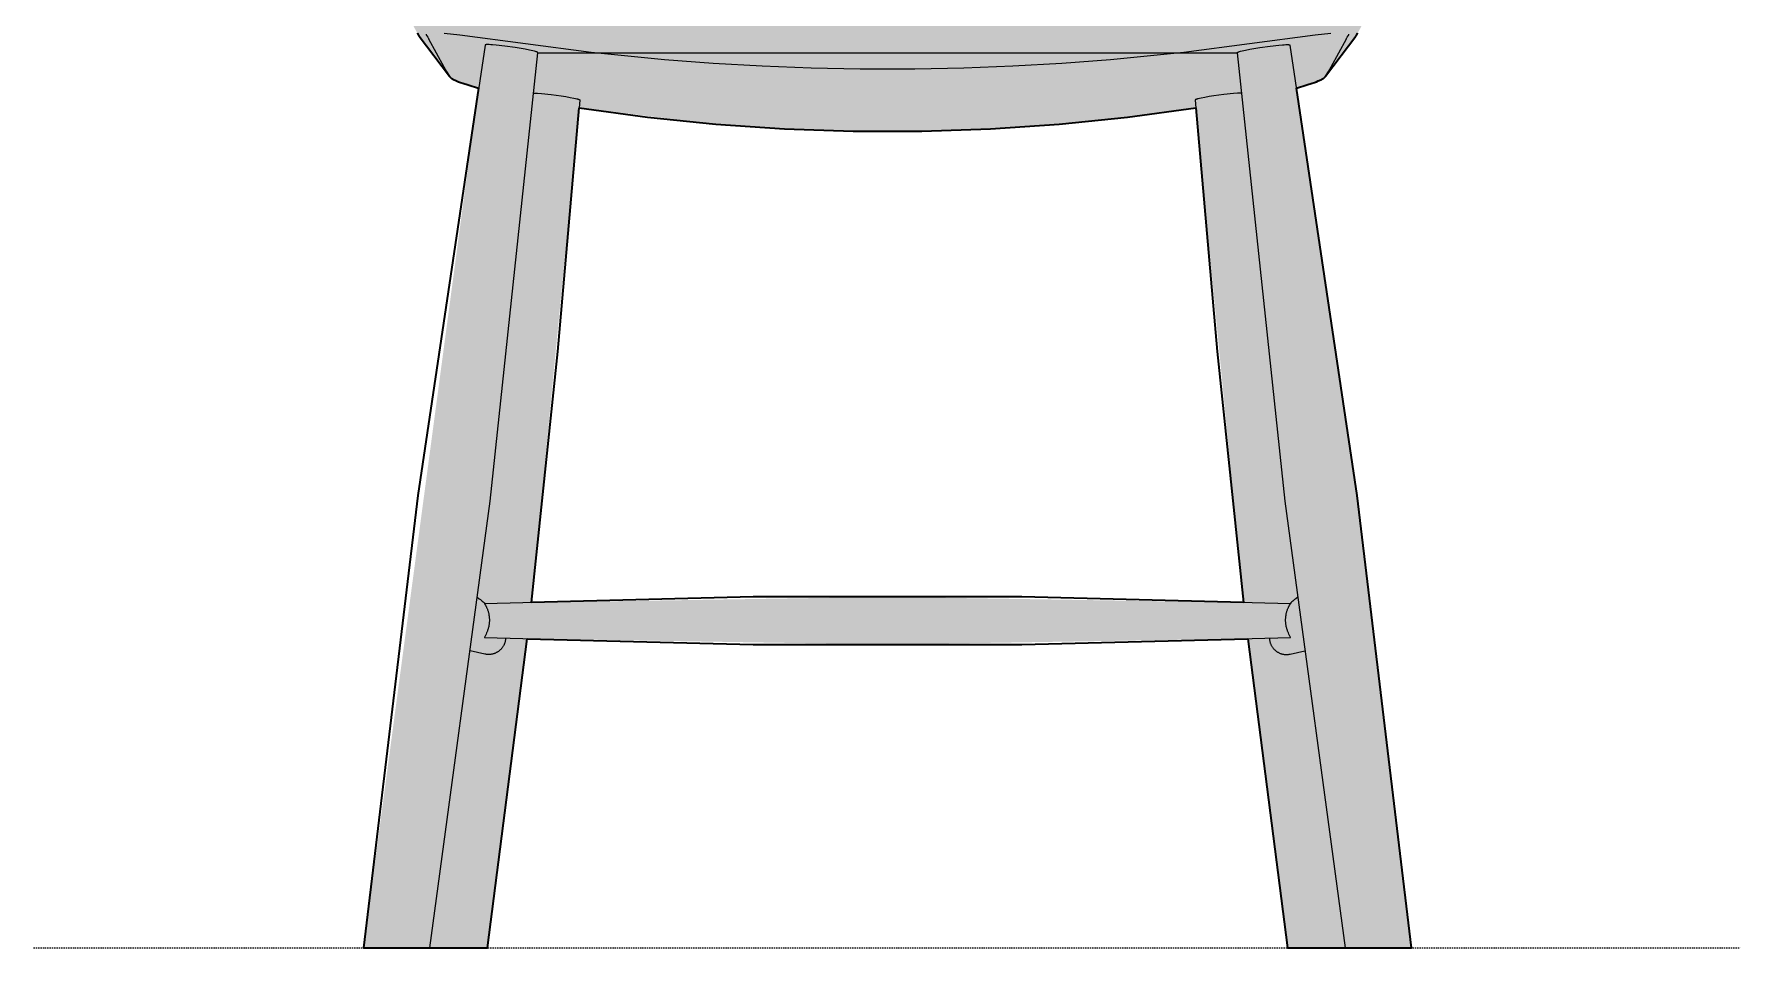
# Model space of a CAD drawing. Header units: millimetres. Extents: x 0 to 1796, y -889 to 872.
# Drawn here: x 0 to 814, y 0 to 436 of the extents above; entities that cross this region are included whole.
import ezdxf

# ---------------------------------------------------------------- set-up
doc = ezdxf.new("R2010")
doc.units = ezdxf.units.MM
doc.linetypes.add('Dots', pattern=[1, 0, -1])
doc.layers.add('Blocks', color=7, linetype='Continuous')
doc.layers.add('Blocks$Fill', color=7, linetype='Continuous', true_color=0xffffff)
for name, color, linetype, lineweight, true_color in [('Blocks$Inner', 7, 'Continuous', 25, 0x007f00), ('Blocks$Outline', 7, 'Continuous', 35, 0xff3f3f), ('Groud', 7, 'Dots', 25, 0x243775)]:
    doc.layers.add(name, color=color, linetype=linetype, lineweight=lineweight, true_color=true_color)

# ---------------------------------------------------------------- blocks, each defined once
blk = doc.blocks.new('J-Series 42 Dining Chair Front')
at = {"layer": 'Blocks$Fill'}
h = blk.add_hatch(color=256, dxfattribs=at)
h.paths.add_polyline_path([(160.93, 683.06), (155.11, 682.9), (152.51, 682.73), (150.96, 682.58), (149.54, 682.4), (148.89, 682.3), (148.28, 682.19), (147.68, 682.07), (147.39, 682), (147.09, 681.92), (146.79, 681.83), (146.49, 681.73), (146.33, 681.68), (146.16, 681.62), (145.99, 681.55), (145.82, 681.47), (145.63, 681.38), (145.42, 681.28), (145.32, 681.22), (145.21, 681.16), (144.38, 680.66), (144.06, 680.45), (134.77, 674.23), (130, 671.32), (125.39, 668.67), (125.31, 668.64), (124.74, 668.4), (124.19, 668.14), (123.92, 668.01), (123.66, 667.87), (123.39, 667.73), (123.13, 667.58), (122.87, 667.42), (122.61, 667.25), (122.41, 667.12), (122.25, 667), (122.09, 666.89), (121.83, 666.68), (121.71, 666.58), (121.58, 666.47), (121.38, 666.29), (121.27, 666.19), (121.17, 666.09), (121.07, 665.98), (120.97, 665.88), (120.85, 665.75), (120.73, 665.61), (120.65, 665.51), (120.57, 665.41), (120.45, 665.25), (120.33, 665.08), (120.21, 664.91), (120.1, 664.73), (119.99, 664.54), (119.88, 664.35), (119.78, 664.15), (119.73, 664.04), (119.69, 663.94), (119.63, 663.79), (119.57, 663.65), (119.51, 663.5), (119.46, 663.34), (119.41, 663.19), (119.37, 663.03), (119.33, 662.87), (119.29, 662.71), (119.26, 662.54), (119.23, 662.37), (119.21, 662.21), (119.19, 662.04), (119.17, 661.88), (119.16, 661.73), (119.16, 661.57), (119.16, 661.42), (119.16, 645.5), (119.17, 645.32), (119.18, 645.16), (119.19, 645.02), (119.2, 644.88), (119.22, 644.73), (119.24, 644.58), (119.27, 644.44), (119.3, 644.29), (119.32, 644.15), (119.38, 643.93), (119.42, 643.76), (119.47, 643.6), (119.51, 643.46), (119.56, 643.33), (119.6, 643.2), (119.65, 643.07), (119.71, 642.93), (119.76, 642.81), (119.82, 642.68), (119.88, 642.54), (119.99, 642.31), (120.11, 642.1), (120.24, 641.87), (120.38, 641.66), (120.52, 641.45), (120.66, 641.25), (120.81, 641.05), (120.96, 640.86), (121.11, 640.68), (121.27, 640.5), (121.42, 640.33), (121.55, 640.2), (121.69, 640.06), (121.87, 639.89), (122.05, 639.72), (122.23, 639.56), (122.42, 639.41), (122.67, 639.2), (122.94, 639), (123.2, 638.8), (123.47, 638.61), (123.66, 638.49), (124.03, 638.25), (124.22, 638.13), (124.6, 637.91), (125.19, 637.58), (125.8, 637.26), (126.44, 636.96), (126.92, 636.74), (128.92, 636.36), (134.54, 634.95), (137.37, 634.37), (140.22, 633.88), (143.09, 633.47), (154.29, 632.03), (189.97, 462.94), (183.36, 463.54), (181.03, 463.65), (179.66, 463.67), (179.03, 463.67), (178.43, 463.65), (177.84, 463.62), (177.46, 463.59), (177.26, 463.57), (176.88, 463.52), (176.68, 463.49), (176.38, 463.44), (176.22, 463.41), (176.06, 463.37), (175.9, 463.34), (175.73, 463.29), (175.55, 463.24), (175.37, 463.18), (175.17, 463.11), (175.01, 463.05), (174.85, 462.99), (174.7, 462.93), (174.55, 462.85), (174.44, 462.8), (174.33, 462.74), (174.21, 462.68), (174.1, 462.61), (173.98, 462.54), (173.86, 462.46), (173.72, 462.36), (173.61, 462.29), (173.53, 462.23), (173.45, 462.16), (173.37, 462.1), (173.22, 461.97), (173.09, 461.85), (172.96, 461.72), (172.86, 461.62), (172.77, 461.51), (172.67, 461.4), (172.58, 461.29), (172.48, 461.17), (172.39, 461.04), (172.3, 460.91), (172.22, 460.78), (172.14, 460.65), (172.06, 460.51), (171.99, 460.38), (171.92, 460.24), (171.86, 460.1), (171.8, 459.96), (171.74, 459.81), (171.69, 459.67), (171.65, 459.55), (171.6, 459.38), (171.56, 459.22), (171.52, 459.05), (171.49, 458.93), (171.47, 458.81), (171.45, 458.69), (171.44, 458.56), (171.42, 458.38), (171.41, 458.2), (171.4, 458.07), (171.4, 457.93), (171.4, 457.8), (171.4, 457.67), (171.41, 457.5), (171.43, 457.34), (171.44, 457.27), (171.45, 457.14), (171.47, 457.02), (171.49, 456.9), (171.52, 456.78), (171.55, 456.64), (171.58, 456.51), (171.61, 456.39), (171.65, 456.28), (171.7, 456.11), (171.75, 455.98), (171.79, 455.87), (171.83, 455.76), (171.88, 455.65), (171.93, 455.54), (172.01, 455.37), (172.09, 455.22), (172.14, 455.11), (172.2, 455.01), (172.29, 454.86), (172.37, 454.73), (172.45, 454.61), (172.62, 454.37), (172.71, 454.23), (172.78, 454.14), (173.26, 453.53), (177.71, 445.41), (178.1, 444.8), (182.81, 436.23), (183.22, 435.51), (183.43, 435.16), (183.55, 434.98), (183.61, 434.9), (198.06, 415.72), (198.16, 415.59), (198.27, 415.47), (198.38, 415.35), (198.49, 415.23), (198.61, 415.12), (198.73, 415.01), (198.85, 414.91), (198.98, 414.81), (199.11, 414.72), (199.24, 414.63), (199.38, 414.54), (199.78, 414.31), (200.08, 414.15), (200.4, 413.99), (200.75, 413.83), (201.13, 413.66), (201.53, 413.48), (202.42, 413.13), (203.41, 412.76), (204.5, 412.38), (206.95, 411.58), (212, 410.12), (157.11, 0), (216.31, 0), (235.21, 147.46), (407.02, 144.7), (578.83, 147.46), (597.73, 0), (656.94, 0), (631.07, 215.73), (602.04, 410.12), (609.54, 412.38), (610.63, 412.76), (611.62, 413.13), (612.51, 413.48), (612.92, 413.66), (613.3, 413.83), (613.65, 413.99), (613.97, 414.15), (614.26, 414.31), (614.66, 414.54), (614.8, 414.63), (614.93, 414.72), (615.06, 414.81), (615.19, 414.91), (615.32, 415.01), (615.44, 415.12), (615.55, 415.23), (615.67, 415.35), (615.78, 415.47), (615.88, 415.59), (615.98, 415.72), (630.36, 434.81), (630.49, 434.98), (630.61, 435.16), (630.82, 435.51), (631.24, 436.23), (635.94, 444.8), (636.33, 445.41), (640.78, 453.53), (641.33, 454.23), (641.39, 454.33), (641.42, 454.37), (641.59, 454.61), (641.67, 454.73), (641.75, 454.86), (641.84, 455.01), (641.9, 455.11), (641.96, 455.22), (642.04, 455.37), (642.12, 455.54), (642.16, 455.65), (642.21, 455.76), (642.25, 455.87), (642.3, 455.98), (642.34, 456.11), (642.4, 456.28), (642.43, 456.39), (642.46, 456.51), (642.49, 456.64), (642.53, 456.78), (642.55, 456.9), (642.57, 457.02), (642.59, 457.14), (642.61, 457.27), (642.61, 457.34), (642.63, 457.5), (642.64, 457.67), (642.64, 457.8), (642.64, 457.93), (642.64, 458.07), (642.64, 458.2), (642.62, 458.38), (642.61, 458.56), (642.59, 458.69), (642.57, 458.81), (642.55, 458.93), (642.52, 459.05), (642.49, 459.22), (642.44, 459.38), (642.39, 459.55), (642.35, 459.67), (642.3, 459.81), (642.25, 459.96), (642.19, 460.1), (642.12, 460.24), (642.05, 460.38), (641.98, 460.51), (641.91, 460.65), (641.83, 460.78), (641.74, 460.91), (641.65, 461.04), (641.56, 461.17), (641.47, 461.29), (641.37, 461.4), (641.28, 461.51), (641.18, 461.62), (641.08, 461.72), (640.95, 461.85), (640.82, 461.97), (640.67, 462.1), (640.59, 462.16), (640.51, 462.23), (640.43, 462.29), (640.32, 462.36), (640.19, 462.46), (640.07, 462.54), (639.95, 462.61), (639.83, 462.68), (639.72, 462.74), (639.6, 462.8), (639.49, 462.85), (639.34, 462.93), (639.19, 462.99), (639.03, 463.05), (638.88, 463.11), (638.67, 463.18), (638.49, 463.24), (638.31, 463.29), (638.14, 463.34), (637.98, 463.37), (637.82, 463.41), (637.67, 463.44), (637.36, 463.49), (637.16, 463.52), (636.78, 463.57), (636.59, 463.59), (636.2, 463.62), (635.62, 463.65), (635.01, 463.67), (634.38, 463.67), (633.01, 463.65), (630.68, 463.54), (627.07, 463.25), (624.07, 462.94), (659.75, 632.03), (673.82, 633.88), (676.67, 634.37), (679.51, 634.95), (682.32, 635.61), (685.12, 636.36), (687.13, 636.74), (687.61, 636.96), (688.24, 637.26), (688.85, 637.58), (689.44, 637.91), (689.83, 638.13), (690.02, 638.25), (690.39, 638.49), (690.57, 638.61), (690.84, 638.8), (691.11, 639), (691.37, 639.2), (691.63, 639.41), (691.81, 639.56), (691.99, 639.72), (692.18, 639.89), (692.35, 640.06), (692.49, 640.2), (692.62, 640.33), (692.78, 640.5), (692.93, 640.68), (693.09, 640.86), (693.24, 641.05), (693.38, 641.25), (693.53, 641.45), (693.67, 641.66), (693.8, 641.87), (693.93, 642.1), (694.05, 642.31), (694.16, 642.54), (694.23, 642.68), (694.28, 642.81), (694.33, 642.93), (694.39, 643.07), (694.44, 643.2), (694.49, 643.33), (694.53, 643.46), (694.57, 643.6), (694.62, 643.76), (694.67, 643.93), (694.72, 644.15), (694.75, 644.29), (694.78, 644.44), (694.8, 644.58), (694.82, 644.73), (694.84, 644.88), (694.86, 645.02), (694.87, 645.16), (694.88, 645.32), (694.88, 645.5), (694.89, 645.68), (694.88, 661.57), (694.88, 661.73), (694.87, 661.88), (694.86, 662.04), (694.84, 662.21), (694.81, 662.37), (694.78, 662.54), (694.75, 662.71), (694.71, 662.87), (694.67, 663.03), (694.63, 663.19), (694.58, 663.34), (694.53, 663.5), (694.47, 663.65), (694.42, 663.79), (694.36, 663.94), (694.31, 664.04), (694.26, 664.15), (694.16, 664.35), (694.05, 664.54), (693.94, 664.73), (693.83, 664.91), (693.71, 665.08), (693.6, 665.25), (693.47, 665.41), (693.39, 665.51), (693.31, 665.61), (693.19, 665.75), (693.07, 665.88), (692.97, 665.98), (692.87, 666.09), (692.77, 666.19), (692.67, 666.29), (692.46, 666.47), (692.34, 666.58), (692.21, 666.68), (691.95, 666.89), (691.79, 667), (691.63, 667.12), (691.43, 667.25), (691.18, 667.42), (690.91, 667.58), (690.65, 667.73), (690.39, 667.87), (690.12, 668.01), (689.85, 668.14), (689.3, 668.4), (688.74, 668.64), (688.65, 668.67), (684.05, 671.32), (679.27, 674.23), (674.59, 677.28), (669.67, 680.66), (668.91, 681.11), (668.73, 681.22), (668.62, 681.28), (668.42, 681.38), (668.23, 681.47), (668.05, 681.55), (667.88, 681.62), (667.72, 681.68), (667.56, 681.73), (667.25, 681.83), (666.95, 681.92), (666.66, 682), (666.36, 682.07), (665.77, 682.19), (665.15, 682.3), (664.5, 682.4), (663.09, 682.58), (661.53, 682.73), (658.93, 682.9), (655.13, 683.05), (653.11, 683.06), (669.48, 772.15), (685.77, 864.48), (685.79, 864.64), (685.79, 864.67), (685.79, 864.69), (685.79, 864.71), (685.78, 864.73), (685.78, 864.76), (685.78, 864.78), (685.78, 864.8), (685.77, 864.83), (685.77, 864.85), (685.76, 864.87), (685.76, 864.9), (685.75, 864.92), (685.74, 864.95), (685.74, 864.97), (685.73, 864.99), (685.72, 865.02), (685.71, 865.04), (685.7, 865.07), (685.69, 865.09), (685.68, 865.11), (685.66, 865.16), (685.63, 865.21), (685.61, 865.26), (685.58, 865.31), (685.55, 865.36), (685.51, 865.41), (685.48, 865.46), (685.44, 865.51), (685.4, 865.56), (685.36, 865.61), (685.31, 865.66), (685.27, 865.72), (685.22, 865.77), (685.17, 865.82), (685.12, 865.87), (685.06, 865.92), (684.95, 866.03), (684.83, 866.13), (684.7, 866.24), (684.56, 866.34), (684.41, 866.45), (684.26, 866.56), (684.1, 866.66), (683.85, 866.82), (683.59, 866.97), (683.59, 866.97), (683.29, 867.14), (681.58, 868.04), (680.55, 868.53), (679.5, 868.98), (678.44, 869.4), (677.36, 869.78), (676.28, 870.13), (675.18, 870.45), (674.07, 870.72), (672.96, 870.96), (671.84, 871.17), (670.67, 871.34), (669.5, 871.47), (668.33, 871.57), (667.15, 871.62), (665.97, 871.63), (664.8, 871.61), (663.62, 871.54), (662.45, 871.44), (661.28, 871.3), (660.12, 871.11), (659.86, 871.07), (659.61, 871.01), (659.42, 870.97), (659.23, 870.92), (659.06, 870.87), (658.89, 870.82), (658.72, 870.77), (658.57, 870.71), (658.42, 870.65), (658.29, 870.59), (658.22, 870.56), (658.16, 870.53), (658.09, 870.5), (658.03, 870.47), (657.98, 870.43), (657.92, 870.4), (657.87, 870.37), (657.81, 870.33), (657.76, 870.3), (657.72, 870.26), (657.67, 870.22), (657.63, 870.19), (657.59, 870.15), (657.55, 870.11), (657.51, 870.07), (657.49, 870.05), (657.47, 870.03), (657.45, 870), (657.42, 869.97), (657.4, 869.94), (657.38, 869.91), (657.36, 869.88), (657.34, 869.85), (657.32, 869.82), (657.3, 869.79), (657.3, 869.77), (657.29, 869.76), (657.28, 869.74), (657.27, 869.72), (657.27, 869.71), (657.26, 869.69), (657.26, 869.67), (657.25, 869.66), (657.24, 869.64), (657.24, 869.62), (657.23, 869.61), (657.23, 869.59), (657.23, 869.58), (657.22, 869.56), (657.22, 869.54), (654.67, 855.08), (610.7, 845.03), (585.83, 840.48), (560.42, 836.58), (531.36, 832.95), (508.77, 830.69), (482.89, 828.7), (457.21, 827.31), (432.16, 826.51), (407.02, 826.24), (407.02, 826.24), (407.02, 826.24), (356.83, 827.31), (331.15, 828.7), (305.27, 830.69), (282.68, 832.95), (253.62, 836.58), (228.21, 840.48), (203.34, 845.03), (179.21, 850.2), (159.38, 855.08), (156.82, 869.56), (156.82, 869.58), (156.81, 869.59), (156.81, 869.61), (156.8, 869.62), (156.8, 869.64), (156.79, 869.66), (156.79, 869.67), (156.78, 869.69), (156.78, 869.71), (156.77, 869.72), (156.76, 869.74), (156.75, 869.76), (156.75, 869.77), (156.74, 869.79), (156.72, 869.82), (156.7, 869.85), (156.69, 869.88), (156.66, 869.91), (156.64, 869.94), (156.62, 869.97), (156.6, 870), (156.57, 870.03), (156.55, 870.05), (156.53, 870.07), (156.5, 870.11), (156.46, 870.15), (156.42, 870.19), (156.37, 870.22), (156.33, 870.26), (156.28, 870.3), (156.23, 870.33), (156.18, 870.37), (156.12, 870.4), (156.07, 870.43), (156.01, 870.47), (155.95, 870.5), (155.89, 870.53), (155.82, 870.56), (155.76, 870.59), (155.62, 870.65), (155.47, 870.71), (155.32, 870.77), (155.16, 870.82), (154.99, 870.87), (154.81, 870.92), (154.62, 870.97), (154.43, 871.01), (154.18, 871.07), (153.92, 871.11), (152.76, 871.3), (151.59, 871.44), (150.42, 871.54), (149.24, 871.61), (148.07, 871.63), (146.89, 871.62), (145.71, 871.57), (144.54, 871.47), (143.37, 871.34), (142.21, 871.17), (141.08, 870.96), (139.97, 870.72), (138.86, 870.45), (137.76, 870.13), (136.68, 869.78), (135.6, 869.4), (134.54, 868.98), (133.5, 868.53), (132.46, 868.04), (131.45, 867.52), (130.76, 867.14), (130.45, 866.97), (129.94, 866.66), (129.78, 866.56), (129.63, 866.45), (129.48, 866.34), (129.34, 866.24), (129.21, 866.13), (129.09, 866.03), (128.98, 865.92), (128.92, 865.87), (128.87, 865.82), (128.82, 865.77), (128.77, 865.72), (128.73, 865.66), (128.68, 865.61), (128.64, 865.56), (128.6, 865.51), (128.57, 865.46), (128.53, 865.41), (128.5, 865.36), (128.46, 865.31), (128.44, 865.26), (128.41, 865.21), (128.38, 865.16), (128.36, 865.11), (128.35, 865.09), (128.34, 865.07), (128.33, 865.04), (128.32, 865.02), (128.31, 864.99), (128.31, 864.97), (128.3, 864.95), (128.29, 864.92), (128.29, 864.9), (128.28, 864.87), (128.28, 864.85), (128.27, 864.83), (128.27, 864.8), (128.26, 864.78), (128.26, 864.76), (128.26, 864.73), (128.26, 864.71), (128.26, 864.69), (128.25, 864.67), (128.25, 864.64), (128.27, 864.48), (144.57, 772.15)], flags=0)
h.paths.add_polyline_path([(407.02, 389.46), (456.19, 390.58), (488.9, 392.83), (521.52, 396.19), (554.03, 400.67), (576.87, 164.71), (407.02, 167.39), (237.18, 164.71), (260.01, 400.67), (325.14, 392.83), (357.85, 390.58), (390.62, 389.46)], flags=0)
h.paths.add_polyline_path([(585.81, 790.9), (625.64, 798.34), (645.44, 802.78), (586.77, 475.66), (568.9, 473.86)], flags=0)
h.paths.add_polyline_path([(518.78, 782.27), (573.2, 788.92), (554.01, 472.19), (517.68, 468.12), (509.89, 467.54)], flags=0)
h.paths.add_polyline_path([(448.78, 777.71), (506.22, 781.13), (495.04, 466.44), (447.57, 463.77), (446.03, 463.75)], flags=0)
h.paths.add_polyline_path([(377.79, 777.34), (407.02, 776.98), (436.26, 777.34), (431.2, 463.5), (407.02, 463.11), (382.84, 463.5)], flags=0)
h.paths.add_polyline_path([(365.26, 777.71), (368.01, 463.75), (336.39, 465.14), (319, 466.44), (307.82, 781.13)], flags=0)
h.paths.add_polyline_path([(240.84, 788.92), (295.26, 782.27), (304.15, 467.54), (296.36, 468.12), (260.04, 472.19)], flags=0)
h.paths.add_polyline_path([(227.27, 475.66), (168.61, 802.78), (208.3, 794.37), (228.23, 790.9), (245.14, 473.86)], flags=0)
at = {"layer": 'Blocks$Inner'}
for points in [[(212, 410.12), (206.95, 411.58), (204.5, 412.38), (203.41, 412.76), (202.42, 413.13), (201.53, 413.48), (201.13, 413.66), (200.75, 413.83), (200.4, 413.99), (200.08, 414.15), (199.78, 414.31), (199.52, 414.46), (199.38, 414.54), (199.24, 414.63), (199.11, 414.72), (198.98, 414.81), (198.85, 414.91), (198.73, 415.01), (198.61, 415.12), (198.49, 415.23), (198.38, 415.35), (198.27, 415.47), (198.16, 415.59), (198.06, 415.72), (183.68, 434.81), (183.61, 434.9), (183.55, 434.98), (183.43, 435.16), (183.22, 435.51), (182.81, 436.23)], [(631.24, 436.23), (630.82, 435.51), (630.61, 435.16), (630.49, 434.98), (630.43, 434.9), (630.36, 434.81), (615.98, 415.72), (615.88, 415.59), (615.78, 415.47), (615.67, 415.35), (615.55, 415.23), (615.44, 415.12), (615.32, 415.01), (615.19, 414.91), (615.06, 414.81), (614.93, 414.72), (614.8, 414.63), (614.66, 414.54), (614.52, 414.46), (614.26, 414.31), (613.97, 414.15), (613.65, 413.99), (613.3, 413.83), (612.92, 413.66), (612.51, 413.48), (611.62, 413.13), (610.63, 412.76), (609.54, 412.38), (607.09, 411.58), (602.04, 410.12)], [(615.98, 415.72), (617.31, 417.99), (618.57, 420.3), (625.87, 433.6), (626.01, 433.83), (626.15, 434.07), (626.29, 434.31), (626.77, 435.04), (626.85, 435.16), (626.88, 435.22), (626.91, 435.28), (626.94, 435.34), (626.97, 435.4), (626.98, 435.43), (627, 435.46), (627.01, 435.49), (627.02, 435.52), (627.03, 435.55), (627.04, 435.57), (627.04, 435.6), (627.05, 435.63), (627.06, 435.64), (627.06, 435.66), (627.06, 435.67), (627.06, 435.69), (627.06, 435.7), (627.07, 435.71), (627.07, 435.73), (627.07, 435.74), (627.07, 435.75), (627.07, 435.77), (627.07, 435.78), (627.07, 435.79), (627.07, 435.81), (627.07, 435.82)], [(618.48, 436.12), (610.95, 435.35), (548.34, 427.09), (513.43, 423.57), (490.13, 421.79), (466.8, 420.46), (443.45, 419.57), (420.08, 419.12), (407.02, 419.1), (393.96, 419.12), (370.59, 419.57), (347.24, 420.46), (323.92, 421.79), (300.61, 423.57), (265.71, 427.09), (203.09, 435.35), (195.56, 436.12)], [(186.98, 435.82), (186.97, 435.81), (186.97, 435.79), (186.97, 435.78), (186.97, 435.77), (186.97, 435.75), (186.97, 435.74), (186.98, 435.73), (186.98, 435.71), (186.98, 435.7), (186.98, 435.69), (186.98, 435.67), (186.98, 435.66), (186.99, 435.64), (186.99, 435.63), (187, 435.6), (187.01, 435.57), (187.01, 435.55), (187.02, 435.52), (187.04, 435.49), (187.05, 435.46), (187.06, 435.43), (187.07, 435.4), (187.1, 435.34), (187.13, 435.28), (187.16, 435.22), (187.2, 435.16), (187.27, 435.04), (187.75, 434.31), (187.9, 434.07), (188.04, 433.83), (188.17, 433.6), (195.47, 420.3), (196.73, 417.99), (198.06, 415.72)], [(240.26, 426.96), (240.25, 426.99), (240.25, 427), (240.25, 427), (240.25, 427), (240.25, 427.01), (240.25, 427.01), (240.25, 427.01), (240.24, 427.02), (240.24, 427.02), (240.24, 427.02), (240.24, 427.02), (240.23, 427.03), (240.23, 427.03), (240.23, 427.03), (240.23, 427.04), (240.22, 427.04), (240.22, 427.04), (240.22, 427.05), (240.21, 427.05), (240.2, 427.06), (240.2, 427.07), (240.19, 427.08), (240.18, 427.08), (240.17, 427.09), (240.16, 427.1), (240.15, 427.1), (240.13, 427.12), (240.1, 427.13), (240.08, 427.15), (240.05, 427.16), (240.02, 427.18), (239.99, 427.19), (239.96, 427.21), (239.88, 427.24), (239.8, 427.28), (239.72, 427.31), (239.62, 427.35), (239.41, 427.42), (239.16, 427.49), (238.59, 427.66), (237.91, 427.83), (236.24, 428.2), (234.23, 428.59), (229.51, 429.38), (224.49, 430.09), (220.3, 430.57), (218.68, 430.71), (217.84, 430.77), (217.1, 430.81), (216.47, 430.82), (216.19, 430.82), (215.95, 430.82), (215.73, 430.81), (215.63, 430.8), (215.54, 430.79), (215.46, 430.78), (215.38, 430.77), (215.35, 430.77), (215.32, 430.76), (215.28, 430.75), (215.26, 430.75), (215.23, 430.74), (215.21, 430.73), (215.19, 430.73), (215.17, 430.72), (215.17, 430.72), (215.16, 430.71), (215.15, 430.71), (215.14, 430.71), (215.13, 430.7), (215.13, 430.7), (215.12, 430.69), (215.11, 430.69), (215.11, 430.69), (215.1, 430.68), (215.1, 430.68), (215.1, 430.68), (215.09, 430.68), (215.09, 430.68), (215.09, 430.67), (215.09, 430.67), (215.09, 430.67), (215.08, 430.67), (215.08, 430.66), (215.08, 430.66), (215.08, 430.66), (215.08, 430.66), (215.07, 430.66), (215.07, 430.65), (215.07, 430.65), (215.07, 430.65), (215.07, 430.65), (215.07, 430.65), (215.07, 430.64), (215.06, 430.64), (215.06, 430.64), (215.06, 430.64), (215.06, 430.63), (215.06, 430.63), (182.97, 215.73), (157.11, 0), (216.31, 0), (235.21, 147.46)], [(188.76, 0), (217.56, 213.11), (240.26, 426.96), (407.02, 426.96), (573.78, 426.96), (596.48, 213.11), (625.28, 0)], [(573.78, 426.96), (573.79, 426.99), (573.79, 427), (573.79, 427), (573.79, 427), (573.79, 427.01), (573.8, 427.01), (573.8, 427.01), (573.8, 427.02), (573.8, 427.02), (573.8, 427.02), (573.81, 427.02), (573.81, 427.03), (573.81, 427.03), (573.81, 427.03), (573.82, 427.04), (573.82, 427.04), (573.82, 427.04), (573.83, 427.05), (573.83, 427.05), (573.84, 427.06), (573.85, 427.07), (573.85, 427.08), (573.86, 427.08), (573.87, 427.09), (573.88, 427.1), (573.89, 427.1), (573.91, 427.12), (573.94, 427.13), (573.96, 427.15), (573.99, 427.16), (574.02, 427.18), (574.05, 427.19), (574.09, 427.21), (574.16, 427.24), (574.24, 427.28), (574.33, 427.31), (574.42, 427.35), (574.64, 427.42), (574.88, 427.49), (575.45, 427.66), (576.13, 427.83), (577.8, 428.2), (579.81, 428.59), (584.54, 429.38), (589.55, 430.09), (593.75, 430.57), (595.36, 430.71), (596.2, 430.77), (596.94, 430.81), (597.57, 430.82), (597.85, 430.82), (598.1, 430.82), (598.32, 430.81), (598.41, 430.8), (598.5, 430.79), (598.59, 430.78), (598.66, 430.77), (598.69, 430.77), (598.73, 430.76), (598.76, 430.75), (598.79, 430.75), (598.81, 430.74), (598.83, 430.73), (598.85, 430.73), (598.87, 430.72), (598.88, 430.72), (598.89, 430.71), (598.89, 430.71), (598.9, 430.71), (598.91, 430.7), (598.92, 430.7), (598.92, 430.69), (598.93, 430.69), (598.93, 430.69), (598.94, 430.68), (598.94, 430.68), (598.95, 430.68), (598.95, 430.68), (598.95, 430.68), (598.95, 430.67), (598.95, 430.67), (598.96, 430.67), (598.96, 430.67), (598.96, 430.66), (598.96, 430.66), (598.96, 430.66), (598.97, 430.66), (598.97, 430.66), (598.97, 430.65), (598.97, 430.65), (598.97, 430.65), (598.97, 430.65), (598.98, 430.65), (598.98, 430.64), (598.98, 430.64), (598.98, 430.64), (598.98, 430.64), (598.98, 430.63), (598.98, 430.63), (631.07, 215.73), (656.94, 0), (597.73, 0), (578.83, 147.46)], [(238.47, 407.7), (240.09, 407.61), (242.01, 407.47), (246.55, 406.99), (251.39, 406.35), (253.65, 406), (255.68, 405.65), (257.39, 405.31), (258.15, 405.15), (258.8, 404.99), (259.09, 404.91), (259.34, 404.84), (259.57, 404.77), (259.77, 404.7), (259.86, 404.66), (259.94, 404.63), (260.02, 404.6), (260.08, 404.57), (260.11, 404.55), (260.14, 404.54), (260.17, 404.52), (260.19, 404.51), (260.22, 404.49), (260.24, 404.48), (260.25, 404.47), (260.26, 404.47), (260.27, 404.46), (260.28, 404.45), (260.29, 404.44), (260.29, 404.44), (260.3, 404.43), (260.31, 404.42), (260.31, 404.42), (260.31, 404.42), (260.32, 404.41), (260.32, 404.41), (260.32, 404.4), (260.33, 404.4), (260.33, 404.4), (260.33, 404.39), (260.33, 404.39), (260.34, 404.39), (260.34, 404.38), (260.34, 404.38), (260.34, 404.37), (260.34, 404.37), (260.34, 404.37), (260.34, 404.37), (260.35, 404.37), (260.35, 404.37), (260.35, 404.36), (260.35, 404.36), (260.35, 404.36), (260.35, 404.36), (260.35, 404.36), (260.35, 404.35), (260.35, 404.35), (260.35, 404.35), (260.35, 404.35), (260.33, 404.29), (249.82, 284.51), (237.18, 164.71)], [(575.57, 407.7), (573.96, 407.61), (572.03, 407.47), (567.49, 406.99), (562.66, 406.35), (560.39, 406), (558.37, 405.65), (556.65, 405.31), (555.89, 405.15), (555.24, 404.99), (554.95, 404.91), (554.7, 404.84), (554.47, 404.77), (554.27, 404.7), (554.18, 404.66), (554.1, 404.63), (554.03, 404.6), (553.96, 404.57), (553.93, 404.55), (553.9, 404.54), (553.87, 404.52), (553.85, 404.51), (553.82, 404.49), (553.8, 404.48), (553.79, 404.47), (553.78, 404.47), (553.78, 404.46), (553.77, 404.45), (553.76, 404.44), (553.75, 404.44), (553.74, 404.43), (553.74, 404.42), (553.73, 404.42), (553.73, 404.42), (553.73, 404.41), (553.72, 404.41), (553.72, 404.4), (553.72, 404.4), (553.71, 404.4), (553.71, 404.39), (553.71, 404.39), (553.71, 404.39), (553.7, 404.38), (553.7, 404.38), (553.7, 404.37), (553.7, 404.37), (553.7, 404.37), (553.7, 404.37), (553.7, 404.37), (553.7, 404.37), (553.7, 404.36), (553.7, 404.36), (553.7, 404.36), (553.69, 404.36), (553.69, 404.36), (553.69, 404.35), (553.69, 404.35), (553.69, 404.35), (553.69, 404.35), (553.71, 404.29), (564.22, 284.51), (576.87, 164.71)], [(260.01, 400.67), (292.53, 396.19), (325.14, 392.83), (357.85, 390.58), (390.62, 389.46), (407.02, 389.46), (423.42, 389.46), (456.19, 390.58), (488.9, 392.83), (521.52, 396.19), (554.03, 400.67)], [(211.36, 167.21), (212.34, 166.53), (212.82, 166.17), (213.29, 165.8), (213.75, 165.41), (214.19, 165), (214.62, 164.59), (215.04, 164.15)], [(602.68, 167.21), (601.71, 166.53), (601.22, 166.17), (600.75, 165.8), (600.3, 165.41), (599.85, 165), (599.42, 164.59), (599, 164.15)], [(224.88, 147.58), (224.86, 147.3), (224.83, 147.02), (224.79, 146.74), (224.74, 146.47), (224.68, 146.19), (224.61, 145.92), (224.54, 145.65), (224.45, 145.39), (224.35, 145.12), (224.25, 144.86), (224.13, 144.61), (224.01, 144.36), (223.88, 144.11), (223.74, 143.87), (223.59, 143.63), (223.44, 143.39), (223.27, 143.17), (223.1, 142.95), (222.92, 142.73), (222.73, 142.52), (222.54, 142.32), (222.34, 142.13), (222.13, 141.94), (221.92, 141.76), (221.7, 141.58), (221.47, 141.42), (221.24, 141.26), (221.01, 141.11), (220.76, 140.97), (220.52, 140.83), (220.27, 140.71), (220.01, 140.59), (219.75, 140.48), (219.49, 140.39), (219.23, 140.3), (218.96, 140.22), (218.69, 140.15), (218.41, 140.08), (218.14, 140.03), (217.86, 139.99), (217.58, 139.96), (217.3, 139.93), (217.02, 139.92), (216.74, 139.92), (216.49, 139.92), (216.23, 139.93), (215.97, 139.95), (215.71, 139.98), (215.45, 140.02), (215.2, 140.06), (214.94, 140.11), (207.91, 141.68)], [(589.16, 147.58), (589.18, 147.3), (589.21, 147.02), (589.25, 146.74), (589.3, 146.47), (589.36, 146.19), (589.43, 145.92), (589.51, 145.65), (589.59, 145.39), (589.69, 145.12), (589.8, 144.86), (589.91, 144.61), (590.03, 144.36), (590.16, 144.11), (590.3, 143.87), (590.45, 143.63), (590.61, 143.39), (590.77, 143.17), (590.94, 142.95), (591.12, 142.73), (591.31, 142.52), (591.5, 142.32), (591.7, 142.13), (591.91, 141.94), (592.12, 141.76), (592.34, 141.58), (592.57, 141.42), (592.8, 141.26), (593.04, 141.11), (593.28, 140.97), (593.52, 140.83), (593.78, 140.71), (594.03, 140.59), (594.29, 140.48), (594.55, 140.39), (594.82, 140.3), (595.09, 140.22), (595.36, 140.15), (595.63, 140.08), (595.9, 140.03), (596.18, 139.99), (596.46, 139.96), (596.74, 139.93), (597.02, 139.92), (597.3, 139.92), (597.56, 139.92), (597.82, 139.93), (598.07, 139.95), (598.33, 139.98), (598.59, 140.02), (598.84, 140.06), (599.1, 140.11), (606.13, 141.68)]]:
    blk.add_lwpolyline(points, dxfattribs=at)
blk.add_lwpolyline([(407.02, 167.39), (342.94, 167.39), (214.82, 164.14), (214.82, 164.12), (214.82, 164.12), (214.82, 164.12), (214.82, 164.11), (214.83, 164.1), (214.83, 164.09), (214.84, 164.08), (214.86, 164.05), (215.24, 163.41), (215.45, 163.04), (215.57, 162.83), (215.69, 162.6), (215.8, 162.36), (215.93, 162.1), (216.05, 161.83), (216.16, 161.54), (216.28, 161.23), (216.39, 160.92), (216.5, 160.59), (216.61, 160.24), (216.67, 160), (216.74, 159.75), (216.81, 159.45), (216.87, 159.14), (216.95, 158.7), (217.02, 158.25), (217.07, 157.79), (217.11, 157.33), (217.13, 156.86), (217.14, 156.38), (217.13, 156.03), (217.12, 155.68), (217.1, 155.33), (217.07, 154.99), (217.03, 154.64), (216.99, 154.3), (216.94, 153.97), (216.88, 153.64), (216.8, 153.24), (216.71, 152.86), (216.62, 152.49), (216.52, 152.13), (216.41, 151.77), (216.3, 151.44), (216.18, 151.11), (216.06, 150.8), (215.94, 150.5), (215.82, 150.21), (215.58, 149.68), (214.93, 148.36), (214.91, 148.3), (214.88, 148.24), (214.86, 148.19), (214.85, 148.14), (214.84, 148.12), (214.83, 148.1), (214.83, 148.08), (214.82, 148.06), (214.82, 148.06), (214.82, 148.05), (214.82, 148.04), (214.82, 148.03), (214.81, 148.02), (214.81, 148.02), (214.81, 148.01), (214.81, 148.01), (214.81, 148.01), (214.81, 148), (214.81, 148), (214.81, 148), (214.81, 147.99), (214.81, 147.99), (214.81, 147.99), (214.82, 147.99), (214.82, 147.98), (214.82, 147.98), (214.82, 147.98), (342.95, 144.7), (407.02, 144.7), (471.09, 144.7), (599.23, 147.98), (599.23, 147.98), (599.23, 147.98), (599.23, 147.99), (599.23, 147.99), (599.23, 147.99), (599.23, 147.99), (599.23, 148), (599.23, 148), (599.23, 148), (599.23, 148.01), (599.23, 148.01), (599.23, 148.01), (599.23, 148.02), (599.23, 148.02), (599.23, 148.03), (599.23, 148.04), (599.22, 148.05), (599.22, 148.06), (599.22, 148.06), (599.22, 148.08), (599.21, 148.1), (599.2, 148.12), (599.2, 148.14), (599.18, 148.19), (599.16, 148.24), (599.14, 148.3), (599.11, 148.36), (598.46, 149.68), (598.22, 150.21), (598.1, 150.5), (597.98, 150.8), (597.86, 151.11), (597.75, 151.44), (597.63, 151.77), (597.53, 152.13), (597.42, 152.49), (597.33, 152.86), (597.24, 153.24), (597.16, 153.64), (597.1, 153.97), (597.05, 154.3), (597.01, 154.64), (596.97, 154.99), (596.94, 155.33), (596.92, 155.68), (596.91, 156.03), (596.9, 156.38), (596.91, 156.86), (596.94, 157.33), (596.97, 157.79), (597.03, 158.25), (597.09, 158.7), (597.17, 159.14), (597.24, 159.45), (597.31, 159.75), (597.37, 160), (597.44, 160.24), (597.54, 160.59), (597.65, 160.92), (597.76, 161.23), (597.88, 161.54), (598, 161.83), (598.12, 162.1), (598.24, 162.36), (598.36, 162.6), (598.47, 162.83), (598.59, 163.04), (598.8, 163.41), (599.19, 164.05), (599.2, 164.08), (599.21, 164.09), (599.21, 164.1), (599.22, 164.11), (599.22, 164.12), (599.22, 164.12), (599.22, 164.12), (599.23, 164.14), (471.1, 167.39)], close=True, dxfattribs=at)
at = {"layer": 'Blocks$Outline'}
for points in [[(182.81, 436.23), (183.22, 435.51), (183.43, 435.16), (183.55, 434.98), (183.61, 434.9), (183.68, 434.81), (198.06, 415.72), (198.16, 415.59), (198.27, 415.47), (198.38, 415.35), (198.49, 415.23), (198.61, 415.12), (198.73, 415.01), (198.85, 414.91), (198.98, 414.81), (199.11, 414.72), (199.24, 414.63), (199.38, 414.54), (199.52, 414.46), (199.78, 414.31), (200.08, 414.15), (200.4, 413.99), (200.75, 413.83), (201.13, 413.66), (201.53, 413.48), (202.42, 413.13), (203.41, 412.76), (204.5, 412.38), (206.95, 411.58), (212, 410.12)], [(602.04, 410.12), (607.09, 411.58), (609.54, 412.38), (610.63, 412.76), (611.62, 413.13), (612.51, 413.48), (612.92, 413.66), (613.3, 413.83), (613.65, 413.99), (613.97, 414.15), (614.26, 414.31), (614.52, 414.46), (614.66, 414.54), (614.8, 414.63), (614.93, 414.72), (615.06, 414.81), (615.19, 414.91), (615.32, 415.01), (615.44, 415.12), (615.55, 415.23), (615.67, 415.35), (615.78, 415.47), (615.88, 415.59), (615.98, 415.72), (630.36, 434.81), (630.43, 434.9), (630.49, 434.98), (630.61, 435.16), (630.82, 435.51), (631.24, 436.23)], [(212, 410.12), (182.97, 215.73), (157.11, 0), (216.31, 0), (235.21, 147.46)], [(578.83, 147.46), (597.73, 0), (656.94, 0), (631.07, 215.73), (602.04, 410.12)], [(237.18, 164.71), (249.82, 284.51), (260.01, 400.67)], [(260.01, 400.67), (292.53, 396.19), (325.14, 392.83), (357.85, 390.58), (390.62, 389.46), (407.02, 389.46)], [(407.02, 389.46), (423.42, 389.46), (456.19, 390.58), (488.9, 392.83), (521.52, 396.19), (554.03, 400.67)], [(554.03, 400.67), (564.22, 284.51), (576.87, 164.71)], [(407.02, 167.39), (342.94, 167.39), (237.18, 164.71)], [(576.87, 164.71), (471.1, 167.39), (407.02, 167.39)], [(235.21, 147.46), (342.95, 144.7), (407.02, 144.7)], [(407.02, 144.7), (471.09, 144.7), (578.83, 147.46)]]:
    blk.add_lwpolyline(points, dxfattribs=at)

msp = doc.modelspace()

# ---------------------------------------------------------------- linework, layer by layer
at = {"layer": 'Groud'}
msp.add_lwpolyline([(0, 0), (814.04, 0)], dxfattribs=at)

# ---------------------------------------------------------------- block references
at = {"layer": 'Blocks'}
msp.add_blockref('J-Series 42 Dining Chair Front', (0, 0), dxfattribs=at)

doc.saveas('drawing.dxf')
